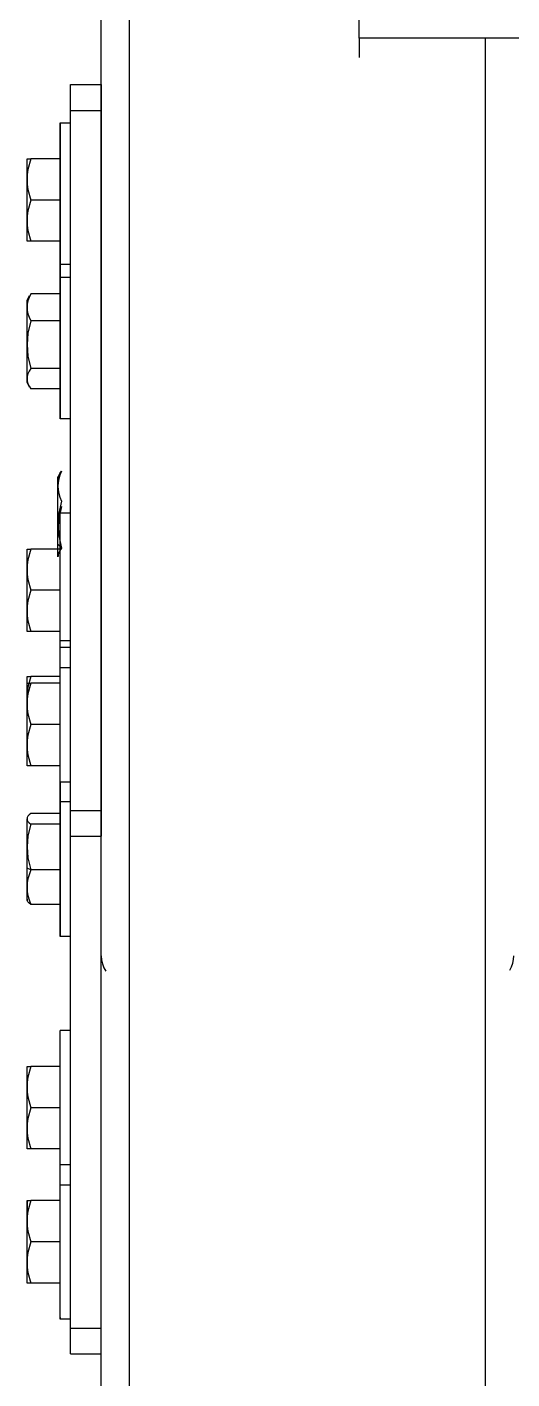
# Model space of a CAD drawing. Header units: millimetres. Extents: x 6404 to 14334, y 16216 to 24449.
# Drawn here: x 7157.8 to 7251.9, y 19525.5 to 19787.6 of the extents above; entities that cross this region are included whole.
import ezdxf

# ---------------------------------------------------------------- set-up
doc = ezdxf.new("R2010")
doc.units = ezdxf.units.MM
doc.header["$LTSCALE"] = 3
doc.layers.add('Default', color=7, linetype='Continuous')

msp = doc.modelspace()

# ---------------------------------------------------------------- linework, layer by layer
at = {"layer": 'Default'}
for p, q in [((7222.23, 19785.44), (7222.23, 19795.43)), ((7172.23, 17369.87), (7172.23, 19792.47)), ((7177.73, 17369.87), (7177.73, 19792.75)), ((8261.21, 19785.44), (7222.23, 19785.44)), ((7222.23, 19785.44), (7222.23, 19781.7)), ((7246.73, 17369.87), (7246.73, 19785.44)), ((7166.23, 19776.45), (7172.23, 19776.45)), ((7166.23, 19776.44), (7172.23, 19776.44)), ((7166.23, 19771.45), (7172.23, 19771.45)), ((7166.23, 19635.72), (7166.23, 19771.45)), ((7172.23, 19771.45), (7172.23, 19635.72)), ((7164.23, 19769.06), (7166.23, 19769.06)), ((7164.23, 19762.06), (7158.54, 19762.06)), ((7164.23, 19754.06), (7158.54, 19754.06)), ((7164.23, 19746.06), (7158.54, 19746.06)), ((7164.23, 19741.66), (7166.23, 19741.66)), ((7166.23, 19739.06), (7164.23, 19739.06)), ((7157.83, 19734.66), (7158.33, 19735.53)), ((7164.23, 19735.87), (7158.54, 19735.87)), ((7164.23, 19730.64), (7158.54, 19730.64)), ((7164.23, 19721.43), (7158.54, 19721.43)), ((7158.33, 19717.8), (7157.83, 19718.66)), ((7164.23, 19717.45), (7158.54, 19717.45)), ((7166.23, 19711.66), (7164.23, 19711.66)), ((7164.23, 19693.4), (7166.23, 19693.4)), ((7164.54, 19686.58), (7163.83, 19687.35)), ((7164.23, 19686.4), (7158.54, 19686.4)), ((7164.23, 19678.4), (7158.54, 19678.4)), ((7164.23, 19670.4), (7158.54, 19670.4)), ((7164.23, 19668.69), (7166.23, 19668.69)), ((7164.23, 19667.4), (7166.23, 19667.4)), ((7166.23, 19663.4), (7164.23, 19663.4)), ((7164.23, 19661.69), (7158.54, 19661.69)), ((7164.23, 19660.4), (7158.54, 19660.4)), ((7164.23, 19652.4), (7158.54, 19652.4)), ((7164.23, 19644.4), (7158.54, 19644.4)), ((7164.23, 19641.29), (7166.23, 19641.29)), ((7166.23, 19637.4), (7164.23, 19637.4)), ((7166.23, 19535.34), (7166.23, 19638.35)), ((7164.23, 19635.11), (7158.54, 19635.11)), ((7166.23, 19635.72), (7172.23, 19635.72)), ((7164.23, 19633.06), (7158.54, 19633.06)), ((7166.23, 19630.72), (7172.23, 19630.72)), ((7158.54, 19624.23), (7157.83, 19624.51)), ((7164.23, 19624.23), (7158.54, 19624.23)), ((7164.23, 19617.46), (7158.54, 19617.46)), ((7166.23, 19611.29), (7164.23, 19611.29)), ((7164.23, 19593.09), (7166.23, 19593.09)), ((7164.23, 19586.09), (7158.54, 19586.09)), ((7164.23, 19578.09), (7158.54, 19578.09)), ((7164.23, 19570.09), (7158.54, 19570.09)), ((7164.23, 19567.09), (7166.23, 19567.09)), ((7166.23, 19563.09), (7164.23, 19563.09)), ((7164.23, 19560.09), (7158.54, 19560.09)), ((7164.23, 19552.09), (7158.54, 19552.09)), ((7164.23, 19544.09), (7158.54, 19544.09)), ((7166.23, 19537.09), (7164.23, 19537.09)), ((7166.23, 19535.34), (7172.23, 19535.34)), ((7166.23, 19530.34), (7172.23, 19530.34))]:
    msp.add_line(p, q, dxfattribs=at)
for points in [[(7166.23, 19771.45, 0), (7166.23, 19775.07, 0), (7166.23, 19776.14, 0), (7166.23, 19776.39, 0), (7166.23, 19776.44, 0), (7166.23, 19776.45, 0), (7166.23, 19776.45, 0), (7166.23, 19776.45, 0), (7166.23, 19776.45, 0), (7166.23, 19776.45, 0), (7166.23, 19776.45, 0), (7166.23, 19776.45, 0), (7166.23, 19776.45, 0), (7166.23, 19776.45, 0), (7166.23, 19776.45, 0), (7166.23, 19776.45, 0), (7166.23, 19776.45, 0), (7166.23, 19776.45, 0), (7166.23, 19776.45, 0), (7166.23, 19776.45, 0), (7166.23, 19776.45, 0), (7166.23, 19776.45, 0), (7166.23, 19776.45, 0), (7166.23, 19776.45, 0), (7166.23, 19776.44, 0)], [(7172.23, 19776.44, 0), (7172.23, 19776.45, 0), (7172.23, 19776.45, 0), (7172.23, 19776.45, 0), (7172.23, 19776.45, 0), (7172.23, 19776.45, 0), (7172.23, 19776.45, 0), (7172.23, 19776.45, 0), (7172.23, 19776.45, 0), (7172.23, 19776.45, 0), (7172.23, 19776.45, 0), (7172.23, 19776.45, 0), (7172.23, 19776.45, 0), (7172.23, 19776.45, 0), (7172.23, 19776.45, 0), (7172.23, 19776.45, 0), (7172.23, 19776.45, 0), (7172.23, 19776.44, 0), (7172.23, 19776.44, 0), (7172.23, 19776.4, 0), (7172.23, 19776.27, 0), (7172.23, 19774.94, 0), (7172.23, 19771.45, 0)], [(7164.23, 19759.6, 0), (7164.23, 19767.84, 0), (7164.23, 19768.76, 0), (7164.23, 19768.99, 0), (7164.23, 19769.04, 0), (7164.23, 19769.06, 0), (7164.23, 19769.06, 0), (7164.23, 19769.06, 0), (7164.23, 19769.06, 0), (7164.23, 19769.06, 0), (7164.23, 19769.06, 0), (7164.23, 19769.06, 0), (7164.23, 19769.06, 0), (7164.23, 19769.06, 0), (7164.23, 19769.06, 0), (7164.23, 19769.06, 0), (7164.23, 19769.06, 0), (7164.23, 19769.06, 0), (7164.23, 19769.06, 0), (7164.23, 19769.06, 0), (7164.23, 19769.06, 0), (7164.23, 19769.06, 0), (7164.23, 19769.06, 0), (7164.23, 19769.06, 0), (7164.23, 19769.06, 0), (7164.23, 19769.04, 0), (7164.23, 19768.95, 0), (7164.23, 19768.08, 0), (7164.23, 19763.81, 0), (7164.23, 19748.52, 0)], [(7157.83, 19762.06, 0), (7157.83, 19762.06, 0), (7157.83, 19762.06, 0), (7157.83, 19762.06, 0), (7157.83, 19762.06, 0), (7157.83, 19762.06, 0), (7157.83, 19762.06, 0), (7157.83, 19762.06, 0), (7157.83, 19762.06, 0), (7157.83, 19762.06, 0), (7157.83, 19762.06, 0), (7157.83, 19762.06, 0), (7157.83, 19762.06, 0), (7157.84, 19762.06, 0), (7157.9, 19762.06, 0), (7158.12, 19762.06, 0), (7158.54, 19762.06, 0)], [(7158.54, 19762.06, 0), (7158, 19759.99, 0), (7157.87, 19759.02, 0), (7157.83, 19758.06, 0)], [(7157.83, 19758.06, 0), (7157.83, 19762.06, 0)], [(7157.83, 19758.06, 0), (7157.87, 19757.1, 0), (7158, 19756.13, 0), (7158.54, 19754.06, 0)], [(7157.83, 19750.06, 0), (7157.83, 19758.06, 0)], [(7164.23, 19748.52, 0), (7164.23, 19740.28, 0), (7164.23, 19739.36, 0), (7164.23, 19739.13, 0), (7164.23, 19739.08, 0), (7164.23, 19739.06, 0), (7164.23, 19739.06, 0), (7164.23, 19739.06, 0), (7164.23, 19739.06, 0), (7164.23, 19739.06, 0), (7164.23, 19739.06, 0), (7164.23, 19739.06, 0), (7164.23, 19739.06, 0), (7164.23, 19739.06, 0), (7164.23, 19739.06, 0), (7164.23, 19739.06, 0), (7164.23, 19739.06, 0), (7164.23, 19739.06, 0), (7164.23, 19739.06, 0), (7164.23, 19739.06, 0), (7164.23, 19739.06, 0), (7164.23, 19739.06, 0), (7164.23, 19739.06, 0), (7164.23, 19739.06, 0), (7164.23, 19739.06, 0), (7164.23, 19739.08, 0), (7164.23, 19739.17, 0), (7164.23, 19740.04, 0), (7164.23, 19744.31, 0), (7164.23, 19759.6, 0)], [(7158.54, 19754.06, 0), (7158, 19751.99, 0), (7157.87, 19751.02, 0), (7157.83, 19750.06, 0)], [(7157.83, 19746.06, 0), (7157.83, 19746.06, 0), (7157.83, 19746.06, 0), (7157.83, 19746.06, 0), (7157.83, 19746.06, 0), (7157.83, 19746.06, 0), (7157.83, 19746.06, 0), (7157.83, 19746.06, 0), (7157.83, 19746.06, 0), (7157.83, 19746.06, 0), (7157.83, 19746.06, 0), (7157.83, 19746.06, 0), (7157.83, 19746.07, 0), (7157.83, 19746.09, 0), (7157.83, 19746.17, 0), (7157.83, 19746.52, 0), (7157.83, 19750.06, 0)], [(7157.83, 19750.06, 0), (7157.87, 19749.1, 0), (7158, 19748.13, 0), (7158.54, 19746.06, 0)], [(7158.54, 19746.06, 0), (7158, 19746.06, 0), (7157.83, 19746.06, 0)], [(7164.23, 19712.81, 0), (7164.23, 19720.94, 0), (7164.23, 19732.42, 0), (7164.23, 19740.53, 0), (7164.23, 19741.4, 0), (7164.23, 19741.61, 0), (7164.23, 19741.65, 0), (7164.23, 19741.66, 0), (7164.23, 19741.66, 0), (7164.23, 19741.66, 0), (7164.23, 19741.66, 0), (7164.23, 19741.66, 0), (7164.23, 19741.66, 0), (7164.23, 19741.66, 0), (7164.23, 19741.66, 0), (7164.23, 19741.66, 0), (7164.23, 19741.66, 0), (7164.23, 19741.66, 0), (7164.23, 19741.66, 0), (7164.23, 19741.66, 0), (7164.23, 19741.66, 0), (7164.23, 19741.66, 0), (7164.23, 19741.66, 0), (7164.23, 19741.63, 0), (7164.23, 19741.54, 0), (7164.23, 19740.51, 0)], [(7164.23, 19740.51, 0), (7164.23, 19732.39, 0), (7164.23, 19720.91, 0), (7164.23, 19712.8, 0), (7164.23, 19711.92, 0), (7164.23, 19711.71, 0), (7164.23, 19711.67, 0), (7164.23, 19711.66, 0), (7164.23, 19711.66, 0), (7164.23, 19711.66, 0), (7164.23, 19711.66, 0), (7164.23, 19711.66, 0), (7164.23, 19711.66, 0), (7164.23, 19711.66, 0), (7164.23, 19711.66, 0), (7164.23, 19711.66, 0), (7164.23, 19711.66, 0), (7164.23, 19711.66, 0), (7164.23, 19711.66, 0), (7164.23, 19711.66, 0), (7164.23, 19711.66, 0), (7164.23, 19711.66, 0), (7164.23, 19711.67, 0), (7164.23, 19711.69, 0), (7164.23, 19711.78, 0), (7164.23, 19712.81, 0)], [(7158.54, 19735.87, 0), (7158.22, 19735.17, 0), (7158, 19734.52, 0), (7157.87, 19733.88, 0), (7157.83, 19733.26, 0)], [(7157.83, 19733.26, 0), (7157.83, 19734.64, 0), (7157.83, 19734.66, 0), (7157.83, 19734.66, 0), (7157.83, 19734.66, 0), (7157.83, 19734.66, 0), (7157.83, 19734.66, 0), (7157.83, 19734.66, 0), (7157.83, 19734.66, 0), (7157.83, 19734.66, 0), (7157.83, 19734.66, 0), (7157.83, 19734.66, 0), (7157.83, 19734.66, 0), (7157.83, 19734.66, 0), (7157.83, 19734.66, 0), (7157.83, 19734.66, 0), (7157.83, 19734.66, 0), (7157.83, 19734.66, 0), (7157.83, 19734.66, 0), (7157.83, 19734.66, 0), (7157.83, 19734.64, 0), (7157.83, 19734.55, 0), (7157.83, 19733.88, 0)], [(7157.83, 19726.04, 0), (7157.83, 19733.26, 0)], [(7157.83, 19733.26, 0), (7157.87, 19732.63, 0), (7158, 19732, 0), (7158.22, 19731.34, 0), (7158.54, 19730.64, 0)], [(7158.54, 19730.64, 0), (7158, 19728.26, 0), (7157.83, 19726.04, 0)], [(7157.83, 19719.44, 0), (7157.83, 19726.04, 0)], [(7157.83, 19726.04, 0), (7158, 19723.82, 0), (7158.54, 19721.43, 0)], [(7158.54, 19721.43, 0), (7158.22, 19720.9, 0), (7158, 19720.4, 0), (7157.87, 19719.92, 0), (7157.84, 19719.68, 0), (7157.83, 19719.44, 0)], [(7157.83, 19720.07, 0), (7157.83, 19718.69, 0), (7157.83, 19718.66, 0), (7157.83, 19718.66, 0), (7157.83, 19718.66, 0), (7157.83, 19718.66, 0), (7157.83, 19718.66, 0), (7157.83, 19718.66, 0), (7157.83, 19718.66, 0), (7157.83, 19718.66, 0), (7157.83, 19718.66, 0), (7157.83, 19718.66, 0), (7157.83, 19718.66, 0), (7157.83, 19718.66, 0), (7157.83, 19718.66, 0), (7157.83, 19718.66, 0), (7157.83, 19718.66, 0), (7157.83, 19718.66, 0), (7157.83, 19718.66, 0), (7157.83, 19718.67, 0), (7157.83, 19718.68, 0), (7157.83, 19718.77, 0), (7157.83, 19719.44, 0)], [(7157.83, 19719.44, 0), (7157.84, 19719.2, 0), (7157.87, 19718.96, 0), (7158, 19718.48, 0), (7158.22, 19717.98, 0), (7158.54, 19717.45, 0)], [(7163.83, 19699.84, 0), (7163.84, 19700.04, 0), (7163.87, 19700.24, 0), (7163.93, 19700.44, 0), (7164, 19700.64, 0), (7164.22, 19701.06, 0), (7164.54, 19701.5, 0)], [(7164.54, 19701.5, 0), (7164.22, 19700.73, 0), (7164, 19700, 0), (7163.87, 19699.3, 0), (7163.83, 19698.6, 0)], [(7163.83, 19698.6, 0), (7163.83, 19700.28, 0), (7163.83, 19700.37, 0), (7163.83, 19700.38, 0), (7163.83, 19700.38, 0), (7163.83, 19700.38, 0), (7163.83, 19700.38, 0), (7163.83, 19700.38, 0), (7163.83, 19700.38, 0), (7163.83, 19700.38, 0), (7163.83, 19700.38, 0), (7163.83, 19700.38, 0), (7163.83, 19700.38, 0), (7163.83, 19700.38, 0), (7163.83, 19700.38, 0), (7163.83, 19700.38, 0), (7163.83, 19700.38, 0), (7163.83, 19700.38, 0), (7163.83, 19700.38, 0), (7163.83, 19700.38, 0), (7163.83, 19700.37, 0), (7163.83, 19700.35, 0), (7163.83, 19700.26, 0), (7163.83, 19699.84, 0)], [(7163.83, 19698.6, 0), (7163.87, 19697.91, 0), (7164, 19697.2, 0), (7164.22, 19696.48, 0), (7164.54, 19695.7, 0)], [(7163.83, 19691.14, 0), (7163.83, 19698.6, 0)], [(7164.54, 19695.7, 0), (7164, 19693.34, 0), (7163.83, 19691.14, 0)], [(7164.54, 19694.65, 0), (7164, 19692.33, 0), (7163.83, 19690.18, 0)], [(7164.23, 19663.4, 0), (7164.23, 19663.4, 0), (7164.23, 19663.4, 0), (7164.23, 19663.4, 0), (7164.23, 19663.4, 0), (7164.23, 19663.4, 0), (7164.23, 19663.4, 0), (7164.23, 19663.4, 0), (7164.23, 19663.4, 0), (7164.23, 19663.4, 0), (7164.23, 19663.4, 0), (7164.23, 19663.41, 0), (7164.23, 19663.43, 0), (7164.23, 19663.51, 0), (7164.23, 19663.84, 0), (7164.23, 19665.25, 0), (7164.23, 19693.4, 0)], [(7163.83, 19691.14, 0), (7164, 19688.94, 0), (7164.54, 19686.58, 0)], [(7163.83, 19687.35, 0), (7163.83, 19691.14, 0)], [(7163.83, 19684.91, 0), (7163.83, 19687.35, 0)], [(7157.83, 19686.4, 0), (7157.83, 19686.4, 0), (7157.83, 19686.4, 0), (7157.83, 19686.4, 0), (7157.83, 19686.4, 0), (7157.83, 19686.4, 0), (7157.83, 19686.4, 0), (7157.83, 19686.4, 0), (7157.83, 19686.4, 0), (7157.83, 19686.4, 0), (7157.83, 19686.4, 0), (7157.83, 19686.4, 0), (7157.83, 19686.4, 0), (7157.84, 19686.4, 0), (7157.9, 19686.4, 0), (7158.12, 19686.4, 0), (7158.54, 19686.4, 0)], [(7157.83, 19682.4, 0), (7157.83, 19686.4, 0)], [(7158.54, 19686.4, 0), (7158, 19684.33, 0), (7157.87, 19683.36, 0), (7157.83, 19682.4, 0)], [(7164.54, 19686.58, 0), (7164.22, 19686.13, 0), (7164, 19685.71, 0), (7163.93, 19685.51, 0), (7163.87, 19685.31, 0), (7163.84, 19685.11, 0), (7163.83, 19684.91, 0)], [(7157.83, 19674.4, 0), (7157.83, 19682.4, 0)], [(7157.83, 19682.4, 0), (7157.87, 19681.44, 0), (7158, 19680.47, 0), (7158.54, 19678.4, 0)], [(7158.54, 19678.4, 0), (7158, 19676.33, 0), (7157.87, 19675.36, 0), (7157.83, 19674.4, 0)], [(7157.83, 19670.4, 0), (7157.83, 19670.4, 0), (7157.83, 19670.4, 0), (7157.83, 19670.4, 0), (7157.83, 19670.4, 0), (7157.83, 19670.4, 0), (7157.83, 19670.4, 0), (7157.83, 19670.4, 0), (7157.83, 19670.4, 0), (7157.83, 19670.4, 0), (7157.83, 19670.4, 0), (7157.83, 19670.4, 0), (7157.83, 19670.41, 0), (7157.83, 19670.43, 0), (7157.83, 19670.51, 0), (7157.83, 19670.86, 0), (7157.83, 19674.4, 0)], [(7157.83, 19674.4, 0), (7157.87, 19673.44, 0), (7158, 19672.47, 0), (7158.54, 19670.4, 0)], [(7158.54, 19670.4, 0), (7158, 19670.4, 0), (7157.83, 19670.4, 0)], [(7164.23, 19637.4, 0), (7164.23, 19637.4, 0), (7164.23, 19637.4, 0), (7164.23, 19637.4, 0), (7164.23, 19637.4, 0), (7164.23, 19637.4, 0), (7164.23, 19637.4, 0), (7164.23, 19637.4, 0), (7164.23, 19637.4, 0), (7164.23, 19637.4, 0), (7164.23, 19637.4, 0), (7164.23, 19637.41, 0), (7164.23, 19637.43, 0), (7164.23, 19637.51, 0), (7164.23, 19637.84, 0), (7164.23, 19639.25, 0), (7164.23, 19667.4, 0)], [(7157.83, 19661.69, 0), (7157.83, 19661.69, 0), (7157.83, 19661.69, 0), (7157.83, 19661.69, 0), (7157.83, 19661.69, 0), (7157.83, 19661.69, 0), (7157.83, 19661.69, 0), (7157.83, 19661.69, 0), (7157.83, 19661.69, 0), (7157.83, 19661.69, 0), (7157.83, 19661.69, 0), (7157.83, 19661.69, 0), (7157.83, 19661.69, 0), (7157.84, 19661.69, 0), (7157.9, 19661.69, 0), (7158.12, 19661.69, 0), (7158.54, 19661.69, 0)], [(7157.83, 19657.68, 0), (7157.83, 19661.69, 0)], [(7158.54, 19661.69, 0), (7158, 19659.61, 0), (7157.87, 19658.64, 0), (7157.83, 19657.68, 0)], [(7157.83, 19660.4, 0), (7157.83, 19660.4, 0), (7157.83, 19660.4, 0), (7157.83, 19660.4, 0), (7157.83, 19660.4, 0), (7157.83, 19660.4, 0), (7157.83, 19660.4, 0), (7157.83, 19660.4, 0), (7157.83, 19660.4, 0), (7157.83, 19660.4, 0), (7157.83, 19660.4, 0), (7157.83, 19660.4, 0), (7157.83, 19660.4, 0), (7157.84, 19660.4, 0), (7157.9, 19660.4, 0), (7158.12, 19660.4, 0), (7158.54, 19660.4, 0)], [(7158.54, 19660.4, 0), (7158, 19658.33, 0), (7157.87, 19657.36, 0), (7157.83, 19656.4, 0)], [(7157.83, 19656.4, 0), (7157.83, 19660.4, 0)], [(7157.83, 19656.4, 0), (7157.87, 19655.44, 0), (7158, 19654.47, 0), (7158.54, 19652.4, 0)], [(7157.83, 19648.4, 0), (7157.83, 19656.4, 0)], [(7158.54, 19652.4, 0), (7158, 19650.33, 0), (7157.87, 19649.36, 0), (7157.83, 19648.4, 0)], [(7157.83, 19644.4, 0), (7157.83, 19644.4, 0), (7157.83, 19644.4, 0), (7157.83, 19644.4, 0), (7157.83, 19644.4, 0), (7157.83, 19644.4, 0), (7157.83, 19644.4, 0), (7157.83, 19644.4, 0), (7157.83, 19644.4, 0), (7157.83, 19644.4, 0), (7157.83, 19644.4, 0), (7157.83, 19644.4, 0), (7157.83, 19644.4, 0), (7157.83, 19644.41, 0), (7157.83, 19644.43, 0), (7157.83, 19644.51, 0), (7157.83, 19644.86, 0), (7157.83, 19648.4, 0)], [(7157.83, 19648.4, 0), (7157.87, 19647.44, 0), (7158, 19646.47, 0), (7158.54, 19644.4, 0)], [(7158.54, 19644.4, 0), (7158, 19644.4, 0), (7157.83, 19644.4, 0)], [(7164.23, 19622.37, 0), (7164.23, 19640.77, 0), (7164.23, 19641.24, 0), (7164.23, 19641.28, 0), (7164.23, 19641.29, 0), (7164.23, 19641.29, 0), (7164.23, 19641.29, 0), (7164.23, 19641.29, 0), (7164.23, 19641.29, 0), (7164.23, 19641.29, 0), (7164.23, 19641.29, 0), (7164.23, 19641.29, 0), (7164.23, 19641.29, 0), (7164.23, 19641.29, 0), (7164.23, 19641.29, 0), (7164.23, 19641.29, 0), (7164.23, 19641.29, 0), (7164.23, 19641.29, 0), (7164.23, 19641.28, 0), (7164.23, 19641.28, 0), (7164.23, 19641.26, 0), (7164.23, 19641.16, 0), (7164.23, 19640.78, 0), (7164.23, 19636.73, 0), (7164.23, 19630.2, 0)], [(7158.54, 19635.11, 0), (7158.22, 19634.84, 0), (7158.1, 19634.71, 0), (7158, 19634.58, 0), (7157.93, 19634.46, 0), (7157.87, 19634.33, 0), (7157.84, 19634.21, 0), (7157.83, 19634.15, 0), (7157.83, 19634.09, 0)], [(7166.23, 19630.72, 0), (7166.23, 19630.72, 0), (7166.23, 19630.72, 0), (7166.23, 19630.72, 0), (7166.23, 19630.72, 0), (7166.23, 19630.72, 0), (7166.23, 19630.72, 0), (7166.23, 19630.72, 0), (7166.23, 19630.72, 0), (7166.23, 19630.72, 0), (7166.23, 19630.72, 0), (7166.23, 19630.72, 0), (7166.23, 19630.72, 0), (7166.23, 19630.75, 0), (7166.23, 19630.86, 0), (7166.23, 19631.33, 0), (7166.23, 19635.72, 0)], [(7172.23, 19635.72, 0), (7172.23, 19630.72, 0)], [(7157.83, 19634.09, 0), (7157.83, 19634.02, 0), (7157.84, 19633.96, 0), (7157.87, 19633.84, 0), (7157.93, 19633.72, 0), (7158, 19633.59, 0), (7158.1, 19633.46, 0), (7158.22, 19633.33, 0), (7158.54, 19633.06, 0)], [(7157.83, 19628.65, 0), (7157.83, 19634.09, 0)], [(7158.54, 19633.06, 0), (7158, 19630.77, 0), (7157.83, 19628.65, 0)], [(7164.23, 19630.2, 0), (7164.23, 19611.81, 0), (7164.23, 19611.34, 0), (7164.23, 19611.3, 0), (7164.23, 19611.29, 0), (7164.23, 19611.29, 0), (7164.23, 19611.29, 0), (7164.23, 19611.29, 0), (7164.23, 19611.29, 0), (7164.23, 19611.29, 0), (7164.23, 19611.29, 0), (7164.23, 19611.29, 0), (7164.23, 19611.29, 0), (7164.23, 19611.29, 0), (7164.23, 19611.29, 0), (7164.23, 19611.29, 0), (7164.23, 19611.29, 0), (7164.23, 19611.29, 0), (7164.23, 19611.29, 0), (7164.23, 19611.29, 0), (7164.23, 19611.32, 0), (7164.23, 19611.41, 0), (7164.23, 19611.79, 0), (7164.23, 19615.84, 0), (7164.23, 19622.37, 0)], [(7157.83, 19628.65, 0), (7158, 19626.52, 0), (7158.54, 19624.23, 0)], [(7157.83, 19624.51, 0), (7157.83, 19628.65, 0)], [(7157.83, 19620.85, 0), (7157.83, 19624.51, 0)], [(7158.54, 19624.23, 0), (7158, 19622.48, 0), (7157.87, 19621.66, 0), (7157.83, 19620.85, 0)], [(7157.83, 19620.85, 0), (7157.87, 19620.03, 0), (7158, 19619.21, 0), (7158.22, 19618.36, 0), (7158.54, 19617.46, 0)], [(7157.83, 19618.49, 0), (7157.83, 19618.32, 0), (7157.83, 19618.29, 0), (7157.83, 19618.29, 0), (7157.83, 19618.29, 0), (7157.83, 19618.29, 0), (7157.83, 19618.29, 0), (7157.83, 19618.29, 0), (7157.83, 19618.29, 0), (7157.83, 19618.29, 0), (7157.83, 19618.29, 0), (7157.83, 19618.29, 0), (7157.83, 19618.29, 0), (7157.83, 19618.29, 0), (7157.83, 19618.29, 0), (7157.83, 19618.29, 0), (7157.83, 19618.29, 0), (7157.83, 19618.29, 0), (7157.83, 19618.29, 0), (7157.83, 19618.29, 0), (7157.83, 19618.29, 0), (7157.83, 19618.29, 0), (7157.83, 19618.29, 0), (7157.83, 19618.29, 0), (7157.83, 19618.32, 0), (7157.83, 19618.41, 0), (7157.83, 19618.77, 0), (7157.83, 19620.85, 0)], [(7158.54, 19617.46, 0), (7158.22, 19617.73, 0), (7158.1, 19617.86, 0), (7158, 19617.99, 0), (7157.93, 19618.12, 0), (7157.87, 19618.24, 0), (7157.84, 19618.36, 0), (7157.83, 19618.43, 0), (7157.83, 19618.49, 0)], [(7172.23, 19607.53, 0), (7172.28, 19606.73, 0), (7172.45, 19605.96, 0), (7172.73, 19605.23, 0), (7173.1, 19604.55, 0)], [(7251.49, 19604.77, 0), (7251.81, 19605.42, 0), (7252.04, 19606.1, 0), (7252.18, 19606.81, 0), (7252.23, 19607.53, 0)], [(7164.23, 19563.14, 0), (7164.23, 19563.1, 0), (7164.23, 19563.1, 0), (7164.23, 19563.09, 0), (7164.23, 19563.09, 0), (7164.23, 19563.09, 0), (7164.23, 19563.09, 0), (7164.23, 19563.09, 0), (7164.23, 19563.09, 0), (7164.23, 19563.09, 0), (7164.23, 19563.09, 0), (7164.23, 19563.09, 0), (7164.23, 19563.09, 0), (7164.23, 19563.09, 0), (7164.23, 19563.09, 0), (7164.23, 19563.09, 0), (7164.23, 19563.1, 0), (7164.23, 19563.1, 0), (7164.23, 19563.1, 0), (7164.23, 19563.12, 0), (7164.23, 19563.21, 0), (7164.23, 19563.55, 0), (7164.23, 19565.02, 0), (7164.23, 19593.05, 0)], [(7157.83, 19582.09, 0), (7157.83, 19586.09, 0)], [(7158.54, 19586.09, 0), (7158, 19584.02, 0), (7157.87, 19583.05, 0), (7157.83, 19582.09, 0)], [(7157.83, 19586.09, 0), (7157.83, 19586.09, 0), (7157.83, 19586.09, 0), (7157.83, 19586.09, 0), (7157.83, 19586.09, 0), (7157.83, 19586.09, 0), (7157.83, 19586.09, 0), (7157.83, 19586.09, 0), (7157.83, 19586.09, 0), (7157.83, 19586.09, 0), (7157.83, 19586.09, 0), (7157.83, 19586.09, 0), (7157.83, 19586.09, 0), (7157.84, 19586.09, 0), (7157.9, 19586.09, 0), (7158.12, 19586.09, 0), (7158.54, 19586.09, 0)], [(7157.83, 19574.09, 0), (7157.83, 19582.09, 0)], [(7157.83, 19582.09, 0), (7157.87, 19581.13, 0), (7158, 19580.17, 0), (7158.54, 19578.09, 0)], [(7158.54, 19578.09, 0), (7158, 19576.02, 0), (7157.87, 19575.05, 0), (7157.83, 19574.09, 0)], [(7157.83, 19570.09, 0), (7157.83, 19570.09, 0), (7157.83, 19570.09, 0), (7157.83, 19570.09, 0), (7157.83, 19570.09, 0), (7157.83, 19570.09, 0), (7157.83, 19570.09, 0), (7157.83, 19570.09, 0), (7157.83, 19570.09, 0), (7157.83, 19570.09, 0), (7157.83, 19570.1, 0), (7157.83, 19570.1, 0), (7157.83, 19570.1, 0), (7157.83, 19570.12, 0), (7157.83, 19570.21, 0), (7157.83, 19570.55, 0), (7157.83, 19574.09, 0)], [(7157.83, 19574.09, 0), (7157.87, 19573.13, 0), (7158, 19572.17, 0), (7158.54, 19570.09, 0)], [(7158.54, 19570.09, 0), (7158, 19570.09, 0), (7157.83, 19570.09, 0)], [(7164.23, 19537.42, 0), (7164.23, 19537.1, 0), (7164.23, 19537.09, 0), (7164.23, 19537.09, 0), (7164.23, 19537.09, 0), (7164.23, 19537.09, 0), (7164.23, 19537.09, 0), (7164.23, 19537.09, 0), (7164.23, 19537.09, 0), (7164.23, 19537.09, 0), (7164.23, 19537.09, 0), (7164.23, 19537.09, 0), (7164.23, 19537.09, 0), (7164.23, 19537.09, 0), (7164.23, 19537.09, 0), (7164.23, 19537.1, 0), (7164.23, 19537.1, 0), (7164.23, 19537.1, 0), (7164.23, 19537.12, 0), (7164.23, 19537.22, 0), (7164.23, 19537.59, 0), (7164.23, 19541.61, 0), (7164.23, 19566.76, 0)], [(7157.83, 19556.09, 0), (7157.83, 19560.09, 0)], [(7157.83, 19560.09, 0), (7157.83, 19560.09, 0), (7157.83, 19560.09, 0), (7157.83, 19560.09, 0), (7157.83, 19560.09, 0), (7157.83, 19560.09, 0), (7157.83, 19560.09, 0), (7157.83, 19560.09, 0), (7157.83, 19560.09, 0), (7157.83, 19560.09, 0), (7157.83, 19560.09, 0), (7157.83, 19560.09, 0), (7157.83, 19560.09, 0), (7157.83, 19560.07, 0), (7157.83, 19559.98, 0), (7157.83, 19559.64, 0), (7157.83, 19556.09, 0)], [(7157.83, 19560.09, 0), (7157.83, 19560.09, 0), (7157.83, 19560.09, 0), (7157.83, 19560.09, 0), (7157.83, 19560.09, 0), (7157.83, 19560.09, 0), (7157.83, 19560.09, 0), (7157.83, 19560.09, 0), (7157.83, 19560.09, 0), (7157.83, 19560.09, 0), (7157.83, 19560.09, 0), (7157.83, 19560.09, 0), (7157.83, 19560.09, 0), (7157.84, 19560.09, 0), (7157.9, 19560.09, 0), (7158.12, 19560.09, 0), (7158.54, 19560.09, 0)], [(7158.54, 19560.09, 0), (7158, 19558.02, 0), (7157.87, 19557.05, 0), (7157.83, 19556.09, 0)], [(7157.83, 19548.09, 0), (7157.83, 19556.09, 0)], [(7157.83, 19556.09, 0), (7157.87, 19555.13, 0), (7158, 19554.17, 0), (7158.54, 19552.09, 0)], [(7158.54, 19552.09, 0), (7158, 19550.02, 0), (7157.87, 19549.05, 0), (7157.83, 19548.09, 0)], [(7157.83, 19544.09, 0), (7157.83, 19544.09, 0), (7157.83, 19544.09, 0), (7157.83, 19544.09, 0), (7157.83, 19544.09, 0), (7157.83, 19544.09, 0), (7157.83, 19544.09, 0), (7157.83, 19544.09, 0), (7157.83, 19544.09, 0), (7157.83, 19544.09, 0), (7157.83, 19544.1, 0), (7157.83, 19544.1, 0), (7157.83, 19544.1, 0), (7157.83, 19544.12, 0), (7157.83, 19544.21, 0), (7157.83, 19544.55, 0), (7157.83, 19548.09, 0)], [(7157.83, 19548.09, 0), (7157.87, 19547.13, 0), (7158, 19546.17, 0), (7158.54, 19544.09, 0)], [(7158.54, 19544.09, 0), (7158, 19544.09, 0), (7157.83, 19544.09, 0)], [(7166.23, 19530.34, 0), (7166.23, 19530.34, 0), (7166.23, 19530.34, 0), (7166.23, 19530.34, 0), (7166.23, 19530.34, 0), (7166.23, 19530.34, 0), (7166.23, 19530.34, 0), (7166.23, 19530.34, 0), (7166.23, 19530.34, 0), (7166.23, 19530.34, 0), (7166.23, 19530.34, 0), (7166.23, 19530.34, 0), (7166.23, 19530.35, 0), (7166.23, 19530.38, 0), (7166.23, 19530.49, 0), (7166.23, 19530.96, 0), (7166.23, 19535.34, 0)]]:
    msp.add_polyline3d(points, dxfattribs=at)

doc.saveas('drawing.dxf')
